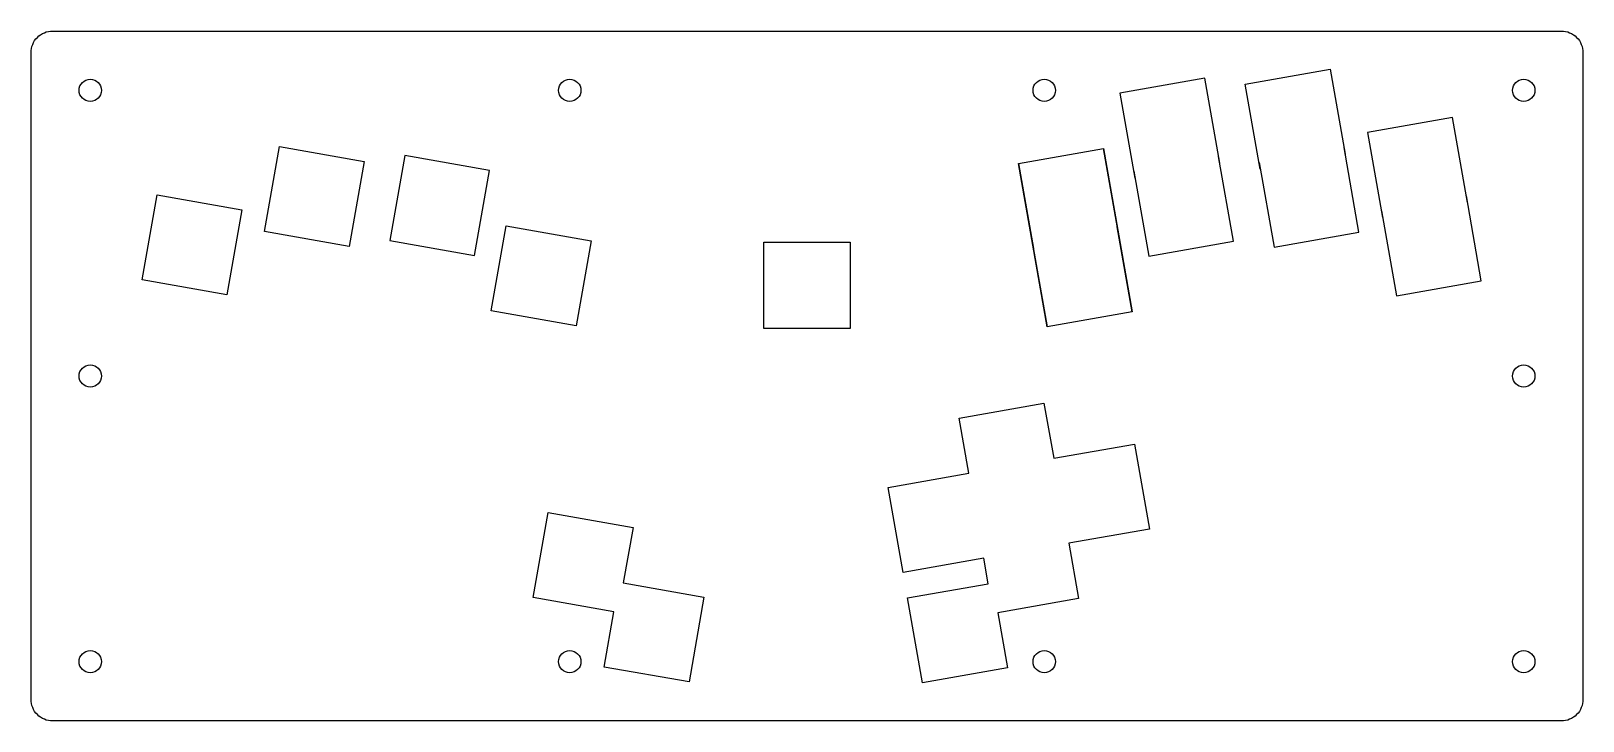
# Model space of a CAD drawing. Header units: millimetres. Extents: x 0 to 360, y 0 to 160.
import ezdxf

# ---------------------------------------------------------------- set-up
doc = ezdxf.new("R2010")
doc.units = ezdxf.units.MM
doc.layers.get('0').update_dxf_attribs({"linetype": 'CONTINUOUS'})

msp = doc.modelspace()

# ---------------------------------------------------------------- linework, layer by layer
for p, q in [((272.29, 149.08), (252.59, 145.61)), ((275.76, 129.39), (272.29, 149.08)), ((281.67, 147.69), (301.37, 151.16)), ((285.14, 128), (281.67, 147.69)), ((301.37, 151.16), (304.84, 131.47)), ((252.59, 145.61), (256.06, 125.91)), ((329.75, 139.92), (310.05, 136.45)), ((333.22, 120.23), (329.75, 139.92)), ((310.05, 136.45), (313.53, 116.75)), ((252.24, 113.05), (248.77, 132.75)), ((278.96, 111.24), (275.49, 130.94)), ((308.04, 113.32), (304.57, 133.02)), ((229.07, 129.28), (232.54, 109.58)), ((255.79, 127.47), (259.26, 107.77)), ((284.87, 129.55), (288.34, 109.85)), ((336.42, 102.08), (332.95, 121.78)), ((313.25, 118.31), (316.73, 98.61)), ((255.44, 94.91), (251.96, 114.61)), ((288.34, 109.85), (308.04, 113.32)), ((232.27, 111.13), (235.74, 91.44)), ((259.26, 107.77), (278.96, 111.24)), ((316.73, 98.61), (336.42, 102.08))]:
    msp.add_line(p, q)
msp.add_lwpolyline([(355, 0), (5, 0, -0.414214), (0, 5), (0, 155, -0.414214), (5, 160), (355, 160, -0.414214), (360, 155), (360, 5, -0.414214)], format="xyb", close=True)
for points in [[(77.3, 129.75), (73.82, 110.05), (54.13, 113.53), (57.6, 133.22)], [(102.9, 107.97), (106.38, 127.67), (86.68, 131.14), (83.21, 111.45)], [(255.44, 94.91), (235.74, 91.44), (229.07, 129.28), (248.77, 132.75)], [(48.91, 118.51), (45.44, 98.81), (25.74, 102.28), (29.22, 121.98)], [(129.9, 111.34), (126.42, 91.64), (106.73, 95.11), (110.2, 114.81)], [(170, 91), (170, 111), (190, 111), (190, 91)], [(206.81, 8.83), (203.34, 28.53), (222.05, 31.83), (221.01, 37.74), (202.3, 34.44), (198.82, 54.13), (217.53, 57.43), (215.28, 70.24), (234.97, 73.71), (237.23, 60.91), (255.94, 64.2), (259.42, 44.51), (240.7, 41.21), (242.96, 28.41), (224.25, 25.11), (226.51, 12.31)], [(119.95, 48.31), (139.65, 44.84), (137.39, 32.04), (156.1, 28.74), (152.63, 9.04), (132.93, 12.51), (135.19, 25.32), (116.48, 28.62)]]:
    msp.add_lwpolyline(points, close=True)
for centre in [(13.75, 146.25, 0), (124.96, 146.25, 0), (235.04, 146.25, 0), (346.25, 146.25, 0), (13.75, 80, 0), (346.25, 80, 0), (13.75, 13.75, 0), (124.96, 13.75, 0), (235.04, 13.75, 0), (346.25, 13.75, 0)]:
    msp.add_circle(centre, 2.6)

doc.saveas('drawing.dxf')
